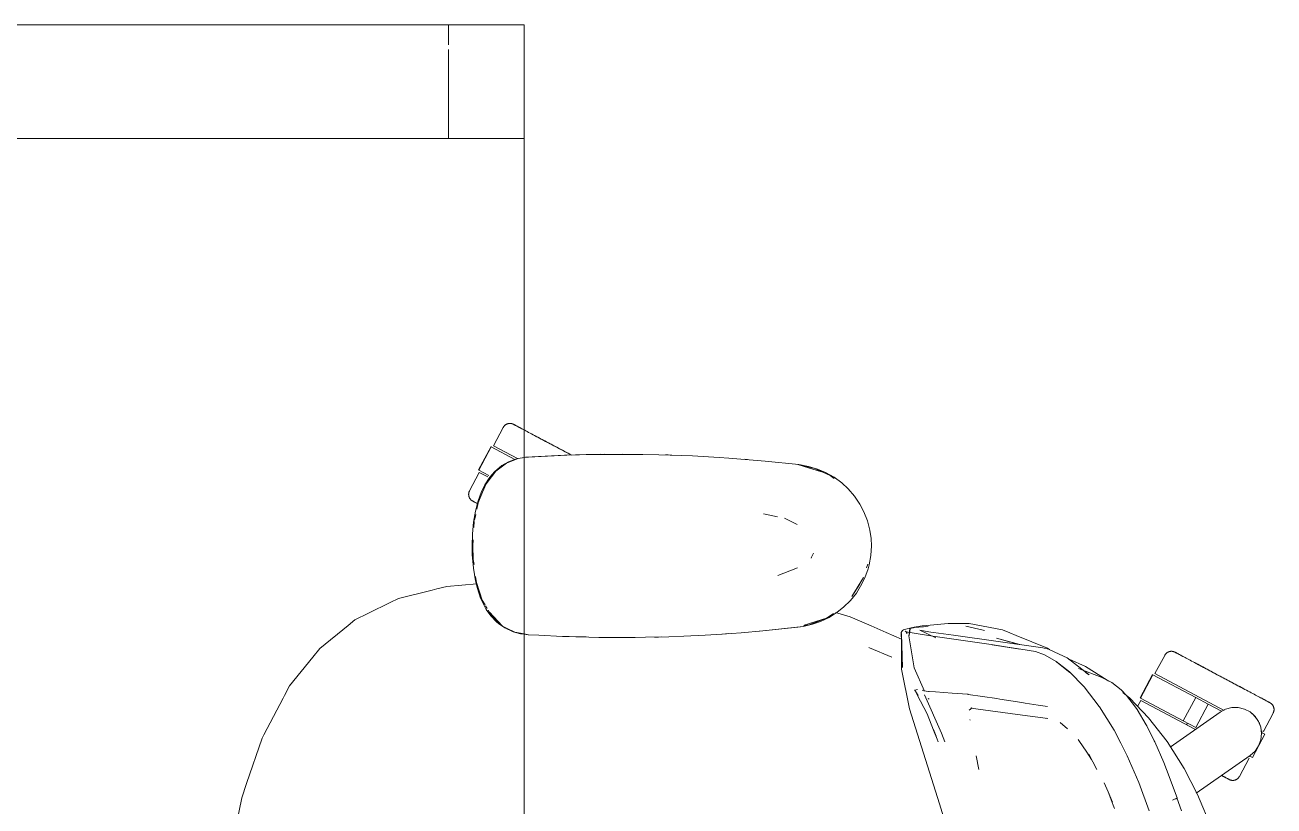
# Model space of a CAD drawing. Header units: millimetres. Extents: x 79795 to 317870, y -36033 to 97293.
# Drawn here: x 173557 to 174218, y 10582 to 10995 of the extents above; entities that cross this region are included whole.
import ezdxf

# ---------------------------------------------------------------- set-up
doc = ezdxf.new("R2010")
doc.units = ezdxf.units.MM
doc.header["$MEASUREMENT"] = 0
doc.layers.add('G-IMPT', color=8, linetype='CONTINUOUS', lineweight=9)
doc.layers.add('I-FURN', color=8, linetype='CONTINUOUS', lineweight=9)

msp = doc.modelspace()

# ---------------------------------------------------------------- linework, layer by layer
at = {"layer": 'G-IMPT'}
for p, q in [((173811.47, 10763.44), (173805.84, 10759.27)), ((173812.5, 10764.11), (173809.06, 10762.15)), ((173817.66, 10765.85), (173811.47, 10763.44)), ((173812.5, 10764.11), (173816.14, 10765.5)), ((173817.49, 10765.87), (173816.14, 10765.5)), ((173817.49, 10765.87), (173819.88, 10766.32)), ((173817.66, 10765.85), (173820.83, 10766.33)), ((173821.53, 10766.57), (173819.88, 10766.32)), ((173843.31, 10767.66), (173821.53, 10766.57)), ((173842.1, 10767.62), (173821.53, 10766.57)), ((173821.53, 10766.57), (173823.13, 10766.68)), ((173843.31, 10767.66), (173823.13, 10766.68)), ((173863.5, 10768.12), (173842.1, 10767.62)), ((173853.66, 10767.96), (173842.1, 10767.62)), ((173842.1, 10767.62), (173843.31, 10767.66)), ((173863.5, 10768.12), (173843.31, 10767.66)), ((173853.66, 10767.96), (173872.89, 10768.16)), ((173863.5, 10768.12), (173853.66, 10767.96)), ((173883.68, 10768.08), (173853.66, 10767.96)), ((173861.46, 10768.1), (173859.55, 10768.03)), ((173864.4, 10768.07), (173861.46, 10768.1)), ((173883.68, 10768.08), (173863.5, 10768.12)), ((173883.68, 10768.08), (173872.89, 10768.16)), ((173883.68, 10768.08), (173892.1, 10767.91)), ((173903.86, 10767.52), (173892.1, 10767.91)), ((173897.04, 10767.77), (173895.54, 10767.79)), ((173898.97, 10767.66), (173897.04, 10767.77)), ((173903.86, 10767.52), (173909.88, 10767.27)), ((173924.02, 10766.46), (173909.88, 10767.27)), ((173929.11, 10766.13), (173924.02, 10766.46)), ((173929.11, 10766.13), (173944.17, 10764.88)), ((173937.29, 10765.48), (173938.97, 10765.31)), ((173944.17, 10764.88), (173948.3, 10764.54)), ((173948.3, 10764.54), (173966.22, 10762.63)), ((173805.84, 10759.27), (173800.63, 10752.48)), ((173802.66, 10756.04), (173805.32, 10759.07)), ((173809.06, 10762.15), (173805.32, 10759.07)), ((173965.71, 10762.63), (173978.17, 10758.8)), ((173965.71, 10762.63), (173969.03, 10761.71)), ((173966.22, 10762.63), (173971.27, 10761.74)), ((173974.68, 10760.59), (173966.28, 10762.5)), ((173978.17, 10758.8), (173969.03, 10761.71)), ((173976.13, 10760.27), (173971.27, 10761.74)), ((173974.68, 10760.59), (173982.74, 10756.85)), ((173980.37, 10758.46), (173976.13, 10760.27)), ((173980.37, 10758.46), (173984.81, 10755.95)), ((173984.85, 10755.26), (173982.74, 10756.85)), ((173800, 10751.99), (173798.02, 10747.92)), ((173800.63, 10752.48), (173798.79, 10748.09)), ((173800, 10751.99), (173802.66, 10756.04)), ((173988.89, 10752.95), (173984.81, 10755.95)), ((173988.89, 10752.95), (173992.33, 10749.79)), ((173995.65, 10745.95), (173992.33, 10749.79)), ((173796.43, 10743.58), (173795, 10738.1)), ((173796.43, 10743.58), (173798.02, 10747.92)), ((173796.46, 10742.47), (173798.79, 10748.09)), ((173998.48, 10741.78), (173995.65, 10745.95)), ((173794, 10732.17), (173795, 10738.1)), ((173796.46, 10742.47), (173795.75, 10739)), ((173947.51, 10736.66), (173954.94, 10735.09)), ((173998.48, 10741.78), (174000.67, 10737.62)), ((174000.67, 10737.62), (174002.51, 10732.91)), ((173794, 10732.17), (173793.44, 10726.02)), ((173794.42, 10732.51), (173794.22, 10729.3)), ((173795.19, 10736.26), (173794.56, 10733.2)), ((173965.34, 10731.06), (173958.56, 10734.33)), ((174003.77, 10728.04), (174002.51, 10732.91)), ((173793.26, 10719.68), (173793.44, 10726.02)), ((174003.77, 10728.04), (174004.42, 10723.53)), ((174004.59, 10719.68), (174004.42, 10723.53)), ((173793.35, 10715.17), (173793.26, 10719.68)), ((173793.82, 10722.79), (173793.63, 10719.68)), ((173793.86, 10712.52), (173793.63, 10719.68)), ((174004.59, 10719.68), (174004.29, 10714.64)), ((173793.35, 10715.17), (173793.92, 10707.86)), ((173793.86, 10712.52), (173794.26, 10709.73)), ((173972.96, 10713.63), (173972.66, 10713.18)), ((173973.97, 10715.85), (173972.96, 10713.63)), ((174002.05, 10708), (174002.67, 10710.03)), ((174004.29, 10714.64), (174003.41, 10709.69)), ((173795.04, 10701.1), (173793.92, 10707.86)), ((173795.13, 10703.55), (173795.59, 10700.26)), ((173955.01, 10703.96), (173965.43, 10708.11)), ((174001.14, 10702.79), (174002.85, 10707.56)), ((174003.41, 10709.69), (174002.85, 10707.56)), ((173772.18, 10696.31), (173774.55, 10696.89)), ((173779.84, 10698.19), (173774.55, 10696.89)), ((173795.72, 10699.63), (173779.84, 10698.19)), ((173796.02, 10697.17), (173795.04, 10701.1)), ((173795.59, 10700.26), (173798.62, 10690.86)), ((173796.02, 10697.17), (173797.76, 10692.08)), ((174000.49, 10702.89), (173994.17, 10692.94)), ((173998.33, 10699.21), (173994.17, 10692.94)), ((173998.9, 10698.28), (173996.63, 10694.73)), ((174000.49, 10702.89), (173998.33, 10699.21)), ((174001.14, 10702.79), (173998.9, 10698.28)), ((173749.88, 10689.76), (173754.24, 10691.91)), ((173754.24, 10691.91), (173772.18, 10696.31)), ((173797.76, 10692.08), (173799.96, 10687.45)), ((173798.62, 10690.86), (173800.09, 10688.41)), ((173993.44, 10690.76), (173989.84, 10687.21)), ((173993.44, 10690.76), (173996.63, 10694.73)), ((173731.24, 10680.59), (173738.41, 10684.12)), ((173749.88, 10689.76), (173738.41, 10684.12)), ((173799.96, 10687.45), (173800.77, 10686.07)), ((173800.37, 10687.94), (173801.23, 10686.5)), ((173803.21, 10682.62), (173800.77, 10686.07)), ((173801.7, 10685.72), (173803.58, 10682.56)), ((173802.39, 10684.65), (173803.67, 10683.18)), ((173802.39, 10684.65), (173809.29, 10677.26)), ((173980.88, 10681.46), (173984.46, 10683.89)), ((173982.2, 10681.86), (173986.53, 10684.59)), ((173993.36, 10682.14), (173985.54, 10684.4)), ((173989.84, 10687.21), (173986.53, 10684.59)), ((173727.59, 10677.62), (173712.64, 10665.44)), ((173727.59, 10677.62), (173731.24, 10680.59)), ((173806.08, 10679.57), (173803.21, 10682.62)), ((173803.58, 10682.56), (173809.29, 10677.26)), ((173803.8, 10683.03), (173806.88, 10679.49)), ((173806.08, 10679.57), (173807.4, 10678.44)), ((173809.29, 10677.26), (173806.88, 10679.49)), ((173810.62, 10676.23), (173807.4, 10678.44)), ((173811.53, 10676.15), (173809.29, 10677.26)), ((173968.53, 10677.06), (173945.57, 10674.61)), ((173968.53, 10677.06), (173947.09, 10674.71)), ((173968.53, 10677.06), (173965.71, 10676.73)), ((173968.53, 10677.06), (173973.49, 10678.22)), ((173968.6, 10677.28), (173971.66, 10677.86)), ((173980.88, 10681.46), (173969.03, 10677.65)), ((173978.17, 10680.56), (173969.03, 10677.65)), ((173971.66, 10677.86), (173980.88, 10681.46)), ((173977.62, 10679.67), (173973.49, 10678.22)), ((173982.2, 10681.86), (173977.62, 10679.67)), ((173980.88, 10681.46), (173978.17, 10680.56)), ((173993.36, 10682.14), (174004.49, 10677.29)), ((174004.49, 10677.29), (174012.32, 10673.87)), ((174027.21, 10676.58), (174031.46, 10677.4)), ((174032.1, 10676.92), (174027.42, 10676.4)), ((174031.93, 10677.44), (174031.46, 10677.4)), ((174041.26, 10678.24), (174031.93, 10677.44)), ((174032.1, 10676.92), (174034.69, 10677.13)), ((174041.26, 10678.24), (174045.21, 10678.58)), ((174045.21, 10678.58), (174049.38, 10678.58)), ((174056.35, 10678.56), (174049.38, 10678.58)), ((174054.49, 10677.15), (174063.79, 10675.1)), ((174056.35, 10678.56), (174074.05, 10675.32)), ((173810.62, 10676.23), (173814.95, 10674.25)), ((173811.89, 10675.98), (173815.79, 10674.05)), ((173818.9, 10673.18), (173814.95, 10674.25)), ((173815.79, 10674.05), (173820.83, 10673.11)), ((173820.83, 10672.94), (173818.9, 10673.18)), ((173820.83, 10673.11), (173823.13, 10672.68)), ((173822.91, 10672.68), (173820.83, 10672.94)), ((173828.57, 10672.4), (173822.91, 10672.68)), ((173828.57, 10672.4), (173841.13, 10671.78)), ((173844.68, 10671.66), (173841.13, 10671.78)), ((173860.35, 10671.28), (173844.68, 10671.66)), ((173848.08, 10671.6), (173851.4, 10671.46)), ((173853.62, 10671.46), (173851.4, 10671.46)), ((173860.35, 10671.28), (173864.86, 10671.23)), ((173864.86, 10671.23), (173879.57, 10671.24)), ((173885.04, 10671.31), (173879.57, 10671.24)), ((173885.04, 10671.31), (173897.35, 10671.6)), ((173891.82, 10671.44), (173889.74, 10671.44)), ((173893.48, 10671.52), (173891.82, 10671.44)), ((173905.23, 10671.9), (173897.35, 10671.6)), ((173905.23, 10671.9), (173916.54, 10672.44)), ((173925.41, 10673), (173916.54, 10672.44)), ((173925.41, 10673), (173935.69, 10673.73)), ((173927.45, 10673.13), (173925.55, 10673.04)), ((173927.45, 10673.13), (173928.87, 10673.27)), ((173947.09, 10674.71), (173935.69, 10673.73)), ((173945.57, 10674.61), (173965.71, 10676.73)), ((174012.32, 10673.87), (174020.49, 10670.3)), ((174020.35, 10673.85), (174020.75, 10674.42)), ((174020.35, 10673.85), (174020.54, 10672.99)), ((174020.97, 10655.29), (174020.38, 10673.73)), ((174020.38, 10673.73), (174020.48, 10673.27)), ((174020.97, 10655.29), (174020.48, 10673.27)), ((174020.53, 10654.4), (174020.48, 10673.27)), ((174020.48, 10673.27), (174020.52, 10673.1)), ((174020.54, 10672.99), (174020.52, 10673.1)), ((174021.12, 10674.92), (174020.75, 10674.42)), ((174021.12, 10674.92), (174021.66, 10675.24)), ((174023.52, 10675.79), (174021.66, 10675.24)), ((174023.01, 10674.2), (174022.51, 10674.59)), ((174023.61, 10674.03), (174022.51, 10674.59)), ((174023.61, 10674.03), (174022.99, 10674.2)), ((174022.99, 10674.2), (174029.26, 10673.09)), ((174023.33, 10673.66), (174023.01, 10674.2)), ((174023.33, 10673.66), (174023.41, 10673.16)), ((174026.8, 10676.33), (174023.52, 10675.79)), ((174025.13, 10675.73), (174024.44, 10672.15)), ((174027.16, 10655.1), (174024.44, 10672.15)), ((174024.5, 10672.19), (174024.89, 10676.14)), ((174025.13, 10675.73), (174024.5, 10672.19)), ((174027.21, 10676.58), (174024.89, 10676.14)), ((174026.8, 10676.33), (174027.42, 10676.4)), ((174037.11, 10671.98), (174029.26, 10673.09)), ((174038.66, 10671), (174030.23, 10675)), ((174030.23, 10675), (174031.09, 10674.86)), ((174031.09, 10674.86), (174036.11, 10674.03)), ((174036.11, 10674.03), (174037.41, 10673.81)), ((174067.98, 10667.43), (174037.11, 10671.98)), ((174048.07, 10672.37), (174037.41, 10673.81)), ((174048.07, 10672.37), (174095.29, 10665.7)), ((174063.79, 10675.1), (174064.37, 10674.95)), ((174070.87, 10670.82), (174082.76, 10667.47)), ((174070.87, 10670.82), (174083.16, 10667.49)), ((174074.05, 10675.32), (174077.91, 10673.72)), ((174081.27, 10672.33), (174077.91, 10673.72)), ((174097.72, 10665.54), (174081.27, 10672.33)), ((173712.64, 10665.44), (173708.88, 10660.78)), ((174003.26, 10665.86), (174003.53, 10665.76)), ((174015.38, 10660.83), (174003.53, 10665.76)), ((174067.98, 10667.43), (174083.17, 10665.1)), ((174068.59, 10667.33), (174083.75, 10665.03)), ((174068.59, 10667.33), (174083.17, 10665.1)), ((174091.42, 10663.73), (174083.75, 10665.03)), ((174096.21, 10661.98), (174091.42, 10663.73)), ((174095.29, 10665.7), (174098.28, 10665.05)), ((174098.89, 10664.77), (174097.72, 10665.54)), ((174101.65, 10663.48), (174098.28, 10665.05)), ((173696.68, 10645.65), (173708.88, 10660.78)), ((174096.21, 10661.98), (174096.63, 10661.77)), ((174102.47, 10658.48), (174096.63, 10661.77)), ((174108.22, 10660.42), (174101.65, 10663.48)), ((174109.43, 10653.06), (174102.47, 10658.48)), ((174102.69, 10658.15), (174109.64, 10652.76)), ((174102.69, 10658.15), (174106.07, 10655.56)), ((174119.87, 10651.5), (174108.22, 10660.42)), ((174117.98, 10655.79), (174109.35, 10659.77)), ((174024.72, 10633.45), (174020.53, 10654.4)), ((174027.16, 10655.1), (174032.74, 10642.81)), ((174109.64, 10652.76), (174106.07, 10655.56)), ((174109.43, 10653.06), (174117.17, 10645.16)), ((174114.22, 10654.74), (174126.12, 10650.23)), ((174119.87, 10651.5), (174117.92, 10652.62)), ((174129.43, 10648.67), (174117.98, 10655.79)), ((173696.68, 10645.65), (173693.97, 10640.52)), ((174117.17, 10645.16), (174125.19, 10634.72)), ((174128.35, 10649.15), (174126.12, 10650.23)), ((174130.79, 10647.98), (174128.35, 10649.15)), ((174129.43, 10648.67), (174130.2, 10648.17)), ((174130.79, 10647.98), (174131.92, 10647.36)), ((174131.92, 10647.36), (174136.79, 10643.5)), ((173693.24, 10639.14), (173682.94, 10619.63)), ((173693.24, 10639.14), (173693.97, 10640.52)), ((174027.52, 10643.29), (174027.48, 10643.13)), ((174027.54, 10643.42), (174027.52, 10643.29)), ((174027.52, 10643.29), (174029.36, 10640.59)), ((174027.52, 10643.29), (174028.87, 10640.84)), ((174028.23, 10643.57), (174027.54, 10643.42)), ((174028.91, 10643.65), (174028.23, 10643.57)), ((174034.15, 10630.73), (174028.87, 10640.84)), ((174031.5, 10643.26), (174032.27, 10642.98)), ((174032.33, 10642.96), (174032.27, 10642.98)), ((174034.79, 10642.68), (174032.33, 10642.96)), ((174041.7, 10620.62), (174032.77, 10640.78)), ((174035.15, 10638.61), (174034.71, 10638.88)), ((174034.79, 10642.68), (174035.16, 10642.63)), ((174038.57, 10642.38), (174035.16, 10642.63)), ((174038.57, 10642.38), (174047.42, 10641.75)), ((174055.66, 10641.13), (174047.42, 10641.75)), ((174055.74, 10641.12), (174055.66, 10641.13)), ((174055.74, 10641.12), (174070.96, 10638.91)), ((174070.96, 10638.91), (174072.51, 10638.66)), ((174072.51, 10638.66), (174084.28, 10636.8)), ((174139.68, 10640.48), (174136.79, 10643.5)), ((174137.68, 10642.06), (174141.35, 10639.06)), ((174139.68, 10640.48), (174144.4, 10634.35)), ((174141.35, 10639.06), (174151.31, 10628.76)), ((174040.71, 10583.21), (174024.72, 10633.45)), ((174034.15, 10630.73), (174037.4, 10622.26)), ((174056.4, 10632.74), (174057.96, 10633.98)), ((174057.25, 10633.86), (174057.52, 10633.9)), ((174084.59, 10630.12), (174057.25, 10633.86)), ((174057.75, 10633.94), (174057.52, 10633.9)), ((174085.94, 10636.53), (174084.28, 10636.8)), ((174092.78, 10635.47), (174085.94, 10636.53)), ((174092.78, 10635.47), (174097.85, 10634.73)), ((174125.19, 10634.72), (174125.36, 10634.47)), ((174129.24, 10628.37), (174125.36, 10634.47)), ((174144.4, 10634.35), (174145.26, 10633.06)), ((174149.99, 10625.06), (174145.26, 10633.06)), ((174056.75, 10627.79), (174056.8, 10627.44)), ((174084.59, 10630.12), (174097.94, 10628.34)), ((174097.94, 10628.34), (174097.47, 10628.48)), ((174108.44, 10622.84), (174104.53, 10626.18)), ((174129.24, 10628.37), (174133.01, 10622.14)), ((174154.3, 10616.45), (174149.99, 10625.06)), ((174154.52, 10616.01), (174149.99, 10625.06)), ((174149.99, 10625.06), (174150.3, 10624.46)), ((174154.52, 10616.01), (174150.3, 10624.46)), ((174161.12, 10616.16), (174151.31, 10628.76)), ((173673.92, 10593.89), (173682.07, 10617.97)), ((173682.94, 10619.63), (173682.07, 10617.97)), ((174039.42, 10617.36), (174037.39, 10622.47)), ((174037.39, 10622.47), (174038.8, 10618.93)), ((174037.4, 10622.26), (174039.42, 10617.36)), ((174039.42, 10617.36), (174039.98, 10615.95)), ((174043.44, 10616.04), (174041.7, 10620.62)), ((174114.71, 10616.21), (174113.96, 10617.31)), ((174136.58, 10615.35), (174133.01, 10622.14)), ((174118.21, 10611.07), (174114.71, 10616.21)), ((174118.6, 10610.5), (174118.21, 10611.07)), ((174136.58, 10615.35), (174139.97, 10608.62)), ((174154.3, 10616.45), (174154.52, 10616.01)), ((174154.52, 10616.01), (174159.29, 10605.05)), ((174161.12, 10616.16), (174170.09, 10601.87)), ((174061.43, 10601.32), (174060.02, 10608.57)), ((174121.16, 10606.74), (174118.6, 10610.5)), ((174121.16, 10606.74), (174119.66, 10609.51)), ((174123.84, 10601.41), (174119.66, 10609.51)), ((174146.14, 10594.4), (174139.97, 10608.62)), ((174159.29, 10605.05), (174160.77, 10601.37)), ((174160.77, 10601.37), (174166.34, 10586.41)), ((174170.09, 10601.87), (174177.18, 10588.09)), ((173673.92, 10593.89), (173671.4, 10586.45)), ((174127.72, 10594.37), (174129.91, 10589.52)), ((174146.14, 10594.4), (174151.6, 10579.52)), ((173668.53, 10572.63), (173671.4, 10586.45)), ((174129.91, 10589.52), (174132.22, 10584.07)), ((174129.91, 10589.52), (174132.64, 10582.44)), ((174165.08, 10585.62), (174164.02, 10585.2)), ((174164.02, 10585.2), (174164.61, 10585.42)), ((174165.08, 10585.62), (174164.61, 10585.42)), ((174165.08, 10585.62), (174165.9, 10586.01)), ((174165.08, 10585.62), (174165.72, 10585.9)), ((174165.72, 10585.9), (174165.9, 10586.01)), ((174166.31, 10586.27), (174165.9, 10586.01)), ((174165.9, 10586.01), (174166.3, 10586.23)), ((174166.31, 10586.27), (174166.3, 10586.23)), ((174166.34, 10586.41), (174166.31, 10586.27)), ((174166.31, 10586.27), (174166.31, 10586.41)), ((174166.31, 10586.41), (174168.71, 10579.47)), ((174184.7, 10570.12), (174177.18, 10588.09)), ((174040.71, 10583.21), (174049.89, 10553.23)), ((174133.3, 10580.71), (174132.64, 10582.44))]:
    msp.add_line(p, q, dxfattribs=at)
at = {"layer": 'I-FURN'}
for p, q in [((173020.83, 10995.22), (173820.83, 10995.22)), ((173820.83, 10995.22), (173020.83, 10995.22)), ((173020.83, 10995.22), (173820.83, 10995.22)), ((173780.83, 10995.22), (173060.83, 10995.22)), ((173820.83, 10995.22), (173780.83, 10995.22)), ((173780.83, 10984.64), (173780.83, 10995.22)), ((173780.83, 10984.64), (173780.83, 10995.22)), ((173820.83, 10935.22), (173820.83, 10995.22)), ((173820.83, 10995.22), (173820.83, 10935.22)), ((173820.83, 9395.22), (173820.83, 10995.22)), ((173820.83, 10995.22), (173820.83, 9395.22)), ((173780.83, 10935.22), (173780.83, 10982.32)), ((173780.83, 10935.22), (173780.83, 10982.32)), ((173060.83, 10935.22), (173780.83, 10935.22)), ((173820.83, 10935.22), (173385.83, 10935.22)), ((173780.83, 10935.22), (173820.83, 10935.22)), ((173809.78, 10782.45), (173809.86, 10782.59)), ((173809.86, 10782.59), (173809.95, 10782.72)), ((173809.95, 10782.72), (173810.04, 10782.85)), ((173810.04, 10782.85), (173810.14, 10782.98)), ((173810.14, 10782.98), (173810.25, 10783.1)), ((173810.25, 10783.1), (173810.36, 10783.22)), ((173810.36, 10783.22), (173810.47, 10783.34)), ((173810.47, 10783.34), (173810.59, 10783.44)), ((173810.59, 10783.44), (173810.71, 10783.55)), ((173810.71, 10783.55), (173810.84, 10783.65)), ((173810.84, 10783.65), (173810.97, 10783.74)), ((173810.97, 10783.74), (173811.11, 10783.83)), ((173811.11, 10783.83), (173811.25, 10783.91)), ((173811.25, 10783.91), (173811.39, 10783.99)), ((173811.39, 10783.99), (173811.53, 10784.06)), ((173811.53, 10784.06), (173811.68, 10784.13)), ((173811.68, 10784.13), (173811.83, 10784.19)), ((173811.83, 10784.19), (173811.98, 10784.24)), ((173811.98, 10784.24), (173812.13, 10784.29)), ((173812.13, 10784.29), (173812.29, 10784.33)), ((173812.29, 10784.33), (173812.45, 10784.37)), ((173812.45, 10784.37), (173812.6, 10784.4)), ((173812.6, 10784.4), (173812.76, 10784.42)), ((173812.76, 10784.42), (173812.92, 10784.44)), ((173812.92, 10784.44), (173813.09, 10784.45)), ((173813.09, 10784.45), (173813.25, 10784.45)), ((173813.25, 10784.45), (173813.41, 10784.45)), ((173813.41, 10784.45), (173813.57, 10784.44)), ((173813.57, 10784.44), (173813.73, 10784.42)), ((173813.73, 10784.42), (173813.89, 10784.4)), ((173813.89, 10784.4), (173814.05, 10784.37)), ((173814.05, 10784.37), (173814.2, 10784.34)), ((173814.2, 10784.34), (173814.36, 10784.3)), ((173814.36, 10784.3), (173814.51, 10784.25)), ((173814.51, 10784.25), (173814.67, 10784.19)), ((173814.67, 10784.19), (173814.82, 10784.14)), ((173814.82, 10784.14), (173814.96, 10784.07)), ((173814.96, 10784.07), (173815.11, 10784)), ((173815.11, 10784), (173815.15, 10783.98)), ((173815.15, 10783.98), (173815.17, 10783.97)), ((173815.19, 10783.95), (173815.15, 10783.98)), ((173815.15, 10783.98), (173815.15, 10783.98)), ((173815.17, 10783.97), (173815.23, 10783.94)), ((173815.28, 10783.91), (173815.19, 10783.95)), ((173815.23, 10783.94), (173815.33, 10783.88)), ((173815.4, 10783.84), (173815.28, 10783.91)), ((173815.33, 10783.88), (173815.47, 10783.81)), ((173815.56, 10783.76), (173815.4, 10783.84)), ((173815.47, 10783.81), (173815.65, 10783.71)), ((173815.76, 10783.65), (173815.56, 10783.76)), ((173815.65, 10783.71), (173815.87, 10783.6)), ((173816, 10783.52), (173815.76, 10783.65)), ((173815.87, 10783.6), (173816.13, 10783.46)), ((173816.28, 10783.38), (173816, 10783.52)), ((173816.13, 10783.46), (173816.42, 10783.3)), ((173816.6, 10783.21), (173816.28, 10783.38)), ((173816.42, 10783.3), (173816.76, 10783.12)), ((173816.96, 10783.02), (173816.6, 10783.21)), ((173816.76, 10783.12), (173817.13, 10782.92)), ((173817.35, 10782.81), (173816.96, 10783.02)), ((173817.13, 10782.92), (173817.54, 10782.71)), ((173817.78, 10782.58), (173817.35, 10782.81)), ((173817.54, 10782.71), (173817.99, 10782.47)), ((173818.24, 10782.33), (173817.78, 10782.58)), ((173809.7, 10782.31), (173804.55, 10772.63)), ((173809.7, 10782.31), (173809.78, 10782.45)), ((173817.99, 10782.47), (173818.47, 10782.21)), ((173818.74, 10782.07), (173818.24, 10782.33)), ((173818.47, 10782.21), (173818.99, 10781.94)), ((173819.28, 10781.78), (173818.74, 10782.07)), ((173818.99, 10781.94), (173819.54, 10781.64)), ((173819.85, 10781.48), (173819.28, 10781.78)), ((173819.54, 10781.64), (173820.12, 10781.33)), ((173820.45, 10781.16), (173819.85, 10781.48)), ((173821.08, 10780.82), (173820.45, 10781.16)), ((173821.75, 10780.47), (173821.08, 10780.82)), ((173822.44, 10780.1), (173821.75, 10780.47)), ((173823.16, 10779.72), (173822.44, 10780.1)), ((173823.91, 10779.32), (173823.16, 10779.72)), ((173824.69, 10778.9), (173823.91, 10779.32)), ((173825.49, 10778.48), (173824.69, 10778.9)), ((173826.32, 10778.04), (173825.49, 10778.48)), ((173825.87, 10778.28), (173826.7, 10777.83)), ((173827.16, 10777.59), (173826.32, 10778.04)), ((173826.7, 10777.83), (173827.56, 10777.38)), ((173828.03, 10777.13), (173827.16, 10777.59)), ((173827.56, 10777.38), (173828.44, 10776.91)), ((173828.92, 10776.66), (173828.03, 10777.13)), ((173828.44, 10776.91), (173829.33, 10776.44)), ((173829.82, 10776.17), (173828.92, 10776.66)), ((173829.33, 10776.44), (173830.25, 10775.95)), ((173830.75, 10775.68), (173829.82, 10776.17)), ((173830.25, 10775.95), (173831.18, 10775.46)), ((173803.25, 10772.18), (173796.68, 10759.82)), ((173796.85, 10759.73), (173803.42, 10772.09)), ((173803.42, 10772.09), (173815.93, 10765.44)), ((173817.21, 10765.89), (173804.55, 10772.63)), ((173831.68, 10775.19), (173830.75, 10775.68)), ((173831.18, 10775.46), (173832.12, 10774.95)), ((173832.64, 10774.68), (173831.68, 10775.19)), ((173832.12, 10774.95), (173833.08, 10774.44)), ((173833.6, 10774.17), (173832.64, 10774.68)), ((173833.08, 10774.44), (173834.05, 10773.93)), ((173834.57, 10773.65), (173833.6, 10774.17)), ((173834.05, 10773.93), (173835.02, 10773.41)), ((173835.55, 10773.13), (173834.57, 10773.65)), ((173835.02, 10773.41), (173836.01, 10772.88)), ((173836.55, 10772.6), (173835.56, 10773.13)), ((173836.01, 10772.88), (173837.01, 10772.36)), ((173837.54, 10772.07), (173836.55, 10772.6)), ((173837.01, 10772.36), (173838.01, 10771.82)), ((173838.55, 10771.54), (173837.54, 10772.07)), ((173838.01, 10771.82), (173839.01, 10771.29)), ((173839.55, 10771), (173838.55, 10771.54)), ((173839.01, 10771.29), (173840.01, 10770.76)), ((173840.56, 10770.47), (173839.55, 10771)), ((173840.01, 10770.76), (173841.02, 10770.22)), ((173841.56, 10769.93), (173840.56, 10770.47)), ((173841.02, 10770.22), (173842.02, 10769.69)), ((173842.56, 10769.4), (173841.56, 10769.93)), ((173842.02, 10769.69), (173843.02, 10769.16)), ((173843.56, 10768.87), (173842.56, 10769.4)), ((173843.02, 10769.16), (173844.02, 10768.63)), ((173844.56, 10768.34), (173843.56, 10768.87)), ((173844.02, 10768.63), (173845.01, 10768.1)), ((173845.54, 10767.82), (173844.56, 10768.34)), ((173845.01, 10768.1), (173846, 10767.58)), ((173797.04, 10758.5), (173791.89, 10748.81)), ((173802.14, 10756.92), (173796.85, 10759.73)), ((173801.53, 10756.11), (173797.04, 10758.5)), ((173791.41, 10746.91), (173791.42, 10747.07)), ((173791.42, 10746.75), (173791.41, 10746.91)), ((173791.42, 10747.07), (173791.43, 10747.23)), ((173791.43, 10746.59), (173791.42, 10746.75)), ((173791.43, 10747.23), (173791.44, 10747.4)), ((173791.44, 10746.43), (173791.43, 10746.59)), ((173791.44, 10747.4), (173791.46, 10747.56)), ((173791.47, 10746.27), (173791.44, 10746.43)), ((173791.46, 10747.56), (173791.49, 10747.71)), ((173791.5, 10746.11), (173791.47, 10746.27)), ((173791.49, 10747.71), (173791.53, 10747.87)), ((173791.53, 10745.96), (173791.5, 10746.11)), ((173791.53, 10747.87), (173791.57, 10748.03)), ((173791.57, 10745.8), (173791.53, 10745.96)), ((173791.57, 10748.03), (173791.62, 10748.18)), ((173791.62, 10745.65), (173791.57, 10745.8)), ((173791.62, 10748.18), (173791.67, 10748.33)), ((173791.67, 10745.49), (173791.62, 10745.65)), ((173791.67, 10748.33), (173791.73, 10748.48)), ((173791.73, 10745.34), (173791.67, 10745.49)), ((173791.73, 10748.48), (173791.79, 10748.63)), ((173791.8, 10745.2), (173791.73, 10745.34)), ((173791.79, 10748.63), (173791.86, 10748.77)), ((173791.87, 10745.05), (173791.8, 10745.2)), ((173791.86, 10748.77), (173791.89, 10748.81)), ((173791.95, 10744.91), (173791.87, 10745.05)), ((173792.03, 10744.77), (173791.95, 10744.91)), ((173792.12, 10744.64), (173792.03, 10744.77)), ((173792.22, 10744.51), (173792.12, 10744.64)), ((173792.32, 10744.38), (173792.22, 10744.51)), ((173792.42, 10744.26), (173792.32, 10744.38)), ((173792.53, 10744.14), (173792.42, 10744.26)), ((173792.64, 10744.02), (173792.53, 10744.14)), ((173792.76, 10743.91), (173792.64, 10744.02)), ((173792.88, 10743.81), (173792.76, 10743.91)), ((173793.01, 10743.71), (173792.88, 10743.81)), ((173793.14, 10743.61), (173793.01, 10743.71)), ((173793.27, 10743.53), (173793.14, 10743.61)), ((173793.41, 10743.44), (173793.27, 10743.53)), ((173793.55, 10743.36), (173793.41, 10743.44)), ((173793.56, 10743.36), (173793.55, 10743.36)), ((173793.55, 10743.36), (173793.57, 10743.35)), ((173793.6, 10743.34), (173793.56, 10743.36)), ((173793.57, 10743.35), (173793.63, 10743.32)), ((173793.68, 10743.29), (173793.6, 10743.34)), ((173793.63, 10743.32), (173793.73, 10743.27)), ((173793.8, 10743.23), (173793.68, 10743.29)), ((173793.73, 10743.27), (173793.87, 10743.19)), ((173793.96, 10743.14), (173793.8, 10743.23)), ((173793.87, 10743.19), (173794.05, 10743.1)), ((173794.17, 10743.04), (173793.96, 10743.14)), ((173794.05, 10743.1), (173794.27, 10742.98)), ((173794.41, 10742.91), (173794.17, 10743.04)), ((173794.27, 10742.98), (173794.53, 10742.84)), ((173794.69, 10742.76), (173794.41, 10742.91)), ((173794.53, 10742.84), (173794.83, 10742.68)), ((173795, 10742.59), (173794.69, 10742.76)), ((173794.83, 10742.68), (173795.16, 10742.51)), ((173795.36, 10742.4), (173795, 10742.59)), ((173795.16, 10742.51), (173795.54, 10742.31)), ((173795.75, 10742.19), (173795.36, 10742.4)), ((173795.54, 10742.31), (173795.95, 10742.09)), ((173796.18, 10741.96), (173795.75, 10742.19)), ((174161.66, 10663.5), (174161.81, 10663.57)), ((174161.81, 10663.57), (174161.96, 10663.63)), ((174161.96, 10663.63), (174162.11, 10663.68)), ((174162.11, 10663.68), (174162.26, 10663.73)), ((174162.26, 10663.73), (174162.42, 10663.77)), ((174162.42, 10663.77), (174162.58, 10663.81)), ((174162.58, 10663.81), (174162.73, 10663.84)), ((174162.73, 10663.84), (174162.89, 10663.86)), ((174162.89, 10663.86), (174163.05, 10663.88)), ((174163.05, 10663.88), (174163.22, 10663.89)), ((174163.22, 10663.89), (174163.38, 10663.89)), ((174163.38, 10663.89), (174163.54, 10663.89)), ((174163.54, 10663.89), (174163.7, 10663.88)), ((174163.7, 10663.88), (174163.86, 10663.86)), ((174163.86, 10663.86), (174164.02, 10663.84)), ((174164.02, 10663.84), (174164.18, 10663.81)), ((174164.18, 10663.81), (174164.33, 10663.78)), ((174164.33, 10663.78), (174164.49, 10663.74)), ((174164.49, 10663.74), (174164.64, 10663.69)), ((174164.64, 10663.69), (174164.8, 10663.64)), ((174164.8, 10663.64), (174164.95, 10663.58)), ((174164.95, 10663.58), (174165.09, 10663.51)), ((174159.83, 10661.75), (174154.68, 10652.07)), ((174159.83, 10661.75), (174159.91, 10661.89)), ((174159.91, 10661.89), (174159.99, 10662.03)), ((174159.99, 10662.03), (174160.08, 10662.16)), ((174160.08, 10662.16), (174160.17, 10662.3)), ((174160.17, 10662.3), (174160.27, 10662.42)), ((174160.27, 10662.42), (174160.38, 10662.54)), ((174160.38, 10662.54), (174160.49, 10662.66)), ((174160.49, 10662.66), (174160.6, 10662.78)), ((174160.6, 10662.78), (174160.72, 10662.88)), ((174160.72, 10662.88), (174160.84, 10662.99)), ((174160.84, 10662.99), (174160.97, 10663.09)), ((174160.97, 10663.09), (174161.1, 10663.18)), ((174161.1, 10663.18), (174161.24, 10663.27)), ((174161.24, 10663.27), (174161.38, 10663.35)), ((174161.38, 10663.35), (174161.52, 10663.43)), ((174161.52, 10663.43), (174161.66, 10663.5)), ((174165.09, 10663.51), (174165.24, 10663.44)), ((174165.24, 10663.44), (174165.28, 10663.42)), ((174165.28, 10663.42), (174165.3, 10663.41)), ((174165.32, 10663.39), (174165.28, 10663.42)), ((174165.28, 10663.42), (174165.28, 10663.42)), ((174165.3, 10663.41), (174165.36, 10663.38)), ((174165.41, 10663.35), (174165.32, 10663.39)), ((174165.36, 10663.38), (174165.46, 10663.32)), ((174165.53, 10663.29), (174165.41, 10663.35)), ((174165.46, 10663.32), (174165.6, 10663.25)), ((174165.69, 10663.2), (174165.53, 10663.29)), ((174165.6, 10663.25), (174165.78, 10663.15)), ((174165.89, 10663.09), (174165.69, 10663.2)), ((174165.78, 10663.15), (174166, 10663.04)), ((174166.13, 10662.96), (174165.89, 10663.09)), ((174166, 10663.04), (174166.26, 10662.9)), ((174166.41, 10662.82), (174166.13, 10662.96)), ((174166.26, 10662.9), (174166.55, 10662.74)), ((174166.73, 10662.65), (174166.41, 10662.82)), ((174166.55, 10662.74), (174166.89, 10662.56)), ((174167.09, 10662.46), (174166.73, 10662.65)), ((174166.89, 10662.56), (174167.26, 10662.36)), ((174167.48, 10662.25), (174167.09, 10662.46)), ((174167.26, 10662.36), (174167.67, 10662.15)), ((174167.91, 10662.02), (174167.48, 10662.25)), ((174167.67, 10662.15), (174168.12, 10661.91)), ((174168.37, 10661.77), (174167.91, 10662.02)), ((174168.12, 10661.91), (174168.6, 10661.65)), ((174168.87, 10661.51), (174168.37, 10661.77)), ((174168.6, 10661.65), (174169.12, 10661.38)), ((174169.41, 10661.22), (174168.87, 10661.51)), ((174169.12, 10661.38), (174169.67, 10661.08)), ((174169.98, 10660.92), (174169.41, 10661.22)), ((174169.67, 10661.08), (174170.25, 10660.77)), ((174170.58, 10660.6), (174169.98, 10660.92)), ((174171.21, 10660.26), (174170.58, 10660.6)), ((174171.88, 10659.91), (174171.21, 10660.26)), ((174172.57, 10659.54), (174171.88, 10659.91)), ((174173.29, 10659.16), (174172.57, 10659.54)), ((174174.04, 10658.76), (174173.29, 10659.16)), ((174174.82, 10658.34), (174174.04, 10658.76)), ((174175.62, 10657.92), (174174.82, 10658.34)), ((174176.45, 10657.48), (174175.62, 10657.92)), ((174176, 10657.72), (174176.83, 10657.27)), ((174177.29, 10657.03), (174176.45, 10657.48)), ((174176.83, 10657.27), (174177.69, 10656.82)), ((174178.16, 10656.57), (174177.29, 10657.03)), ((174153.38, 10651.62), (174146.81, 10639.26)), ((174146.98, 10639.17), (174153.55, 10651.53)), ((174153.55, 10651.53), (174176.26, 10639.46)), ((174191.28, 10632.6), (174154.68, 10652.07)), ((174177.69, 10656.82), (174178.57, 10656.35)), ((174179.05, 10656.1), (174178.16, 10656.57)), ((174178.57, 10656.35), (174179.46, 10655.88)), ((174179.95, 10655.62), (174179.05, 10656.1)), ((174179.46, 10655.88), (174180.38, 10655.39)), ((174180.88, 10655.12), (174179.95, 10655.62)), ((174180.38, 10655.39), (174181.31, 10654.9)), ((174181.81, 10654.63), (174180.88, 10655.12)), ((174181.31, 10654.9), (174182.25, 10654.39)), ((174182.77, 10654.12), (174181.81, 10654.63)), ((174182.25, 10654.39), (174183.21, 10653.89)), ((174183.73, 10653.61), (174182.77, 10654.12)), ((174183.21, 10653.89), (174184.18, 10653.37)), ((174184.7, 10653.09), (174183.73, 10653.61)), ((174184.18, 10653.37), (174185.15, 10652.85)), ((174185.69, 10652.57), (174184.7, 10653.09)), ((174185.15, 10652.85), (174186.14, 10652.32)), ((174186.68, 10652.04), (174185.69, 10652.57)), ((174186.14, 10652.32), (174187.14, 10651.8)), ((174187.67, 10651.51), (174186.68, 10652.04)), ((174187.14, 10651.8), (174188.14, 10651.27)), ((174188.68, 10650.98), (174187.67, 10651.51)), ((174188.14, 10651.27), (174189.14, 10650.73)), ((174189.68, 10650.44), (174188.68, 10650.98)), ((174189.14, 10650.73), (174190.14, 10650.2)), ((174190.69, 10649.91), (174189.68, 10650.44)), ((174190.14, 10650.2), (174191.15, 10649.66)), ((174191.69, 10649.37), (174190.69, 10649.91)), ((174191.15, 10649.66), (174192.15, 10649.13)), ((174192.69, 10648.84), (174191.69, 10649.37)), ((174192.15, 10649.13), (174193.15, 10648.6)), ((174193.69, 10648.31), (174192.69, 10648.84)), ((174193.15, 10648.6), (174194.15, 10648.07)), ((174194.69, 10647.78), (174193.69, 10648.31)), ((174194.15, 10648.07), (174195.14, 10647.54)), ((174195.67, 10647.26), (174194.69, 10647.78)), ((174195.14, 10647.54), (174196.13, 10647.02)), ((174196.65, 10646.74), (174195.67, 10647.26)), ((174196.13, 10647.02), (174197.1, 10646.5)), ((174197.62, 10646.22), (174196.65, 10646.74)), ((174197.1, 10646.5), (174198.06, 10645.99)), ((174198.58, 10645.71), (174197.62, 10646.22)), ((174198.06, 10645.99), (174199.02, 10645.48)), ((174199.52, 10645.21), (174198.58, 10645.71)), ((174199.02, 10645.48), (174199.95, 10644.98)), ((174200.45, 10644.72), (174199.52, 10645.21)), ((174199.95, 10644.98), (174200.88, 10644.49)), ((174201.37, 10644.23), (174200.45, 10644.72)), ((174200.88, 10644.49), (174201.78, 10644.01)), ((174202.26, 10643.75), (174201.37, 10644.23)), ((174203.14, 10643.29), (174202.26, 10643.75)), ((174147.17, 10637.94), (174145.49, 10634.78)), ((174169.69, 10627.1), (174146.98, 10639.17)), ((174175.86, 10622.68), (174147.17, 10637.94)), ((174169.69, 10627.1), (174176.26, 10639.46)), ((174176.26, 10639.46), (174182.9, 10635.93)), ((174204, 10642.83), (174203.14, 10643.29)), ((174204.83, 10642.39), (174204, 10642.83)), ((174205.64, 10641.96), (174204.83, 10642.39)), ((174206.43, 10641.54), (174205.64, 10641.96)), ((174207.19, 10641.13), (174206.43, 10641.54)), ((174207.93, 10640.74), (174207.19, 10641.13)), ((174208.63, 10640.37), (174207.93, 10640.74)), ((174209.31, 10640), (174208.63, 10640.37)), ((174209.96, 10639.66), (174209.31, 10640)), ((174210.58, 10639.33), (174209.96, 10639.66)), ((174211.16, 10639.02), (174210.58, 10639.33)), ((174210.85, 10639.19), (174211.42, 10638.89)), ((174211.71, 10638.73), (174211.16, 10639.02)), ((174211.42, 10638.89), (174211.95, 10638.6)), ((174212.23, 10638.45), (174211.71, 10638.73)), ((174211.95, 10638.6), (174212.46, 10638.33)), ((174212.71, 10638.2), (174212.23, 10638.45)), ((174212.46, 10638.33), (174212.92, 10638.09)), ((174213.16, 10637.96), (174212.71, 10638.2)), ((174212.92, 10638.09), (174213.35, 10637.86)), ((174213.57, 10637.74), (174213.16, 10637.96)), ((174213.35, 10637.86), (174213.74, 10637.65)), ((174213.94, 10637.54), (174213.57, 10637.74)), ((174213.74, 10637.65), (174214.1, 10637.46)), ((174214.28, 10637.37), (174213.94, 10637.54)), ((174214.1, 10637.46), (174214.42, 10637.29)), ((174214.57, 10637.21), (174214.28, 10637.37)), ((174214.42, 10637.29), (174214.7, 10637.14)), ((174214.83, 10637.07), (174214.57, 10637.21)), ((174214.7, 10637.14), (174214.94, 10637.01)), ((174162.67, 10613.2), (174189.1, 10631.71)), ((174176.33, 10623.56), (174182.9, 10635.93)), ((174182.9, 10635.93), (174189.96, 10632.17)), ((174189.1, 10631.71), (174192.07, 10633.3)), ((174192.07, 10633.3), (174195.34, 10634.13)), ((174195.34, 10634.13), (174198.72, 10634.15)), ((174198.72, 10634.15), (174202, 10633.37)), ((174202, 10633.37), (174204.99, 10631.82)), ((174204.99, 10631.82), (174207.53, 10629.6)), ((174206.7, 10630.46), (174205.28, 10631.61)), ((174212.07, 10621.55), (174217.22, 10631.24)), ((174215.05, 10636.95), (174214.83, 10637.07)), ((174214.94, 10637.01), (174215.14, 10636.91)), ((174215.23, 10636.86), (174215.05, 10636.95)), ((174215.14, 10636.91), (174215.3, 10636.82)), ((174215.37, 10636.78), (174215.23, 10636.86)), ((174215.3, 10636.82), (174215.42, 10636.76)), ((174215.47, 10636.73), (174215.37, 10636.78)), ((174215.42, 10636.76), (174215.5, 10636.71)), ((174215.53, 10636.7), (174215.47, 10636.73)), ((174215.5, 10636.71), (174215.55, 10636.69)), ((174215.55, 10636.69), (174215.53, 10636.7)), ((174215.55, 10636.69), (174215.69, 10636.61)), ((174215.55, 10636.69), (174215.55, 10636.69)), ((174215.69, 10636.61), (174215.83, 10636.52)), ((174215.83, 10636.52), (174215.96, 10636.44)), ((174215.96, 10636.44), (174216.09, 10636.34)), ((174216.09, 10636.34), (174216.22, 10636.24)), ((174216.22, 10636.24), (174216.34, 10636.14)), ((174216.34, 10636.14), (174216.46, 10636.03)), ((174216.46, 10636.03), (174216.58, 10635.91)), ((174216.58, 10635.91), (174216.68, 10635.79)), ((174216.68, 10635.79), (174216.79, 10635.67)), ((174216.79, 10635.67), (174216.89, 10635.54)), ((174216.89, 10635.54), (174216.98, 10635.41)), ((174216.98, 10635.41), (174217.07, 10635.28)), ((174217.07, 10635.28), (174217.15, 10635.14)), ((174217.15, 10635.14), (174217.23, 10635)), ((174217.24, 10631.28), (174217.22, 10631.24)), ((174217.23, 10635), (174217.3, 10634.85)), ((174217.31, 10631.42), (174217.24, 10631.28)), ((174217.3, 10634.85), (174217.37, 10634.71)), ((174217.38, 10631.57), (174217.31, 10631.42)), ((174217.37, 10634.71), (174217.43, 10634.56)), ((174217.43, 10631.72), (174217.38, 10631.57)), ((174217.43, 10634.56), (174217.48, 10634.4)), ((174217.49, 10631.87), (174217.43, 10631.72)), ((174217.48, 10634.4), (174217.53, 10634.25)), ((174217.54, 10632.02), (174217.49, 10631.87)), ((174217.53, 10634.25), (174217.57, 10634.1)), ((174217.58, 10632.18), (174217.54, 10632.02)), ((174217.57, 10634.1), (174217.61, 10633.94)), ((174217.61, 10632.34), (174217.58, 10632.18)), ((174217.61, 10633.94), (174217.64, 10633.78)), ((174217.64, 10632.5), (174217.61, 10632.34)), ((174217.64, 10633.78), (174217.66, 10633.62)), ((174217.66, 10632.65), (174217.64, 10632.5)), ((174217.66, 10633.62), (174217.68, 10633.46)), ((174217.68, 10632.82), (174217.66, 10632.65)), ((174217.68, 10633.46), (174217.69, 10633.3)), ((174217.69, 10632.98), (174217.68, 10632.82)), ((174217.69, 10633.3), (174217.69, 10633.14)), ((174217.69, 10633.14), (174217.69, 10632.98)), ((174176.33, 10623.56), (174169.69, 10627.1)), ((174171.92, 10625.91), (174171.45, 10625.03)), ((174208.99, 10627.68), (174206.7, 10630.46)), ((174207.53, 10629.6), (174209.47, 10626.83)), ((174209.47, 10626.83), (174210.69, 10623.69)), ((174206.31, 10607.63), (174212.88, 10619.99)), ((174210.69, 10623.69), (174211.11, 10620.34)), ((174211.11, 10620.34), (174210.73, 10616.99)), ((174211.48, 10620.73), (174211.08, 10619.97)), ((174211.57, 10620.68), (174211.48, 10620.73)), ((174211.48, 10620.73), (174212.88, 10619.99)), ((174212.07, 10621.55), (174211.69, 10621.75)), ((174207.66, 10611.04), (174205.15, 10608.79)), ((174209.56, 10613.83), (174207.66, 10611.04)), ((174210.73, 10616.99), (174209.56, 10613.83)), ((174205.15, 10608.79), (174176.56, 10588.77)), ((174199.41, 10597.74), (174204.56, 10607.42)), ((174206.31, 10607.63), (174204.91, 10608.37)), ((174204.91, 10608.37), (174205, 10608.32)), ((174189.82, 10598.27), (174190.36, 10597.98)), ((174190.63, 10597.84), (174190.12, 10598.11)), ((174190.36, 10597.98), (174190.86, 10597.72)), ((174191.12, 10597.58), (174190.63, 10597.84)), ((174190.86, 10597.72), (174191.33, 10597.47)), ((174191.56, 10597.35), (174191.12, 10597.58)), ((174191.33, 10597.47), (174191.76, 10597.24)), ((174199.24, 10597.46), (174199.15, 10597.33)), ((174199.33, 10597.6), (174199.24, 10597.46)), ((174199.41, 10597.74), (174199.33, 10597.6)), ((174191.97, 10597.13), (174191.56, 10597.35)), ((174191.76, 10597.24), (174192.15, 10597.03)), ((174192.34, 10596.93), (174191.97, 10597.13)), ((174192.15, 10597.03), (174192.5, 10596.84)), ((174192.68, 10596.75), (174192.34, 10596.93)), ((174192.5, 10596.84), (174192.82, 10596.68)), ((174192.98, 10596.59), (174192.68, 10596.75)), ((174192.82, 10596.68), (174193.1, 10596.53)), ((174193.24, 10596.46), (174192.98, 10596.59)), ((174193.1, 10596.53), (174193.34, 10596.4)), ((174193.46, 10596.34), (174193.24, 10596.46)), ((174193.34, 10596.4), (174193.54, 10596.29)), ((174193.64, 10596.24), (174193.46, 10596.34)), ((174193.54, 10596.29), (174193.7, 10596.21)), ((174193.78, 10596.17), (174193.64, 10596.24)), ((174193.7, 10596.21), (174193.83, 10596.14)), ((174193.88, 10596.11), (174193.78, 10596.17)), ((174193.83, 10596.14), (174193.91, 10596.1)), ((174193.94, 10596.08), (174193.88, 10596.11)), ((174193.91, 10596.1), (174193.95, 10596.08)), ((174193.96, 10596.07), (174193.94, 10596.08)), ((174193.95, 10596.08), (174193.96, 10596.07)), ((174193.99, 10596.05), (174193.96, 10596.07)), ((174194.14, 10595.98), (174193.99, 10596.05)), ((174194.29, 10595.92), (174194.14, 10595.98)), ((174194.44, 10595.86), (174194.29, 10595.92)), ((174194.59, 10595.8), (174194.44, 10595.86)), ((174194.74, 10595.75), (174194.59, 10595.8)), ((174194.9, 10595.71), (174194.74, 10595.75)), ((174195.06, 10595.68), (174194.9, 10595.71)), ((174195.21, 10595.65), (174195.06, 10595.68)), ((174195.37, 10595.63), (174195.21, 10595.65)), ((174195.53, 10595.61), (174195.37, 10595.63)), ((174195.7, 10595.6), (174195.53, 10595.61)), ((174195.86, 10595.6), (174195.7, 10595.6)), ((174196.02, 10595.6), (174195.86, 10595.6)), ((174196.18, 10595.61), (174196.02, 10595.6)), ((174196.34, 10595.63), (174196.18, 10595.61)), ((174196.5, 10595.65), (174196.34, 10595.63)), ((174196.66, 10595.68), (174196.5, 10595.65)), ((174196.81, 10595.72), (174196.66, 10595.68)), ((174196.97, 10595.76), (174196.81, 10595.72)), ((174197.12, 10595.81), (174196.97, 10595.76)), ((174197.28, 10595.86), (174197.12, 10595.81)), ((174197.43, 10595.92), (174197.28, 10595.86)), ((174197.57, 10595.99), (174197.43, 10595.92)), ((174197.72, 10596.06), (174197.57, 10595.99)), ((174197.86, 10596.14), (174197.72, 10596.06)), ((174198, 10596.22), (174197.86, 10596.14)), ((174198.13, 10596.31), (174198, 10596.22)), ((174198.26, 10596.4), (174198.13, 10596.31)), ((174198.39, 10596.5), (174198.26, 10596.4)), ((174198.51, 10596.61), (174198.39, 10596.5)), ((174198.63, 10596.72), (174198.51, 10596.61)), ((174198.75, 10596.83), (174198.63, 10596.72)), ((174198.85, 10596.95), (174198.75, 10596.83)), ((174198.96, 10597.07), (174198.85, 10596.95)), ((174199.06, 10597.2), (174198.96, 10597.07)), ((174199.15, 10597.33), (174199.06, 10597.2))]:
    msp.add_line(p, q, dxfattribs=at)
for points in [[(174207.05, 10630.12), (174207.45, 10629.72), (174207.81, 10629.3), (174208.15, 10628.88)], [(174211.01, 10621.79), (174211.05, 10621.41), (174211.09, 10620.74), (174211.09, 10620.21), (174211.08, 10619.97)]]:
    msp.add_open_spline(points, degree=3, dxfattribs=at)
msp.add_open_spline([(174209.75, 10626.28), (174209.83, 10626.12), (174210.12, 10625.48), (174210.34, 10624.86), (174210.49, 10624.39)], degree=3, knots=[-0.5319761, -0.5319761, -0.5319761, -0.5319761, -0.5, -0.4, -0.4, -0.4, -0.4], dxfattribs=at)

doc.saveas('drawing.dxf')
